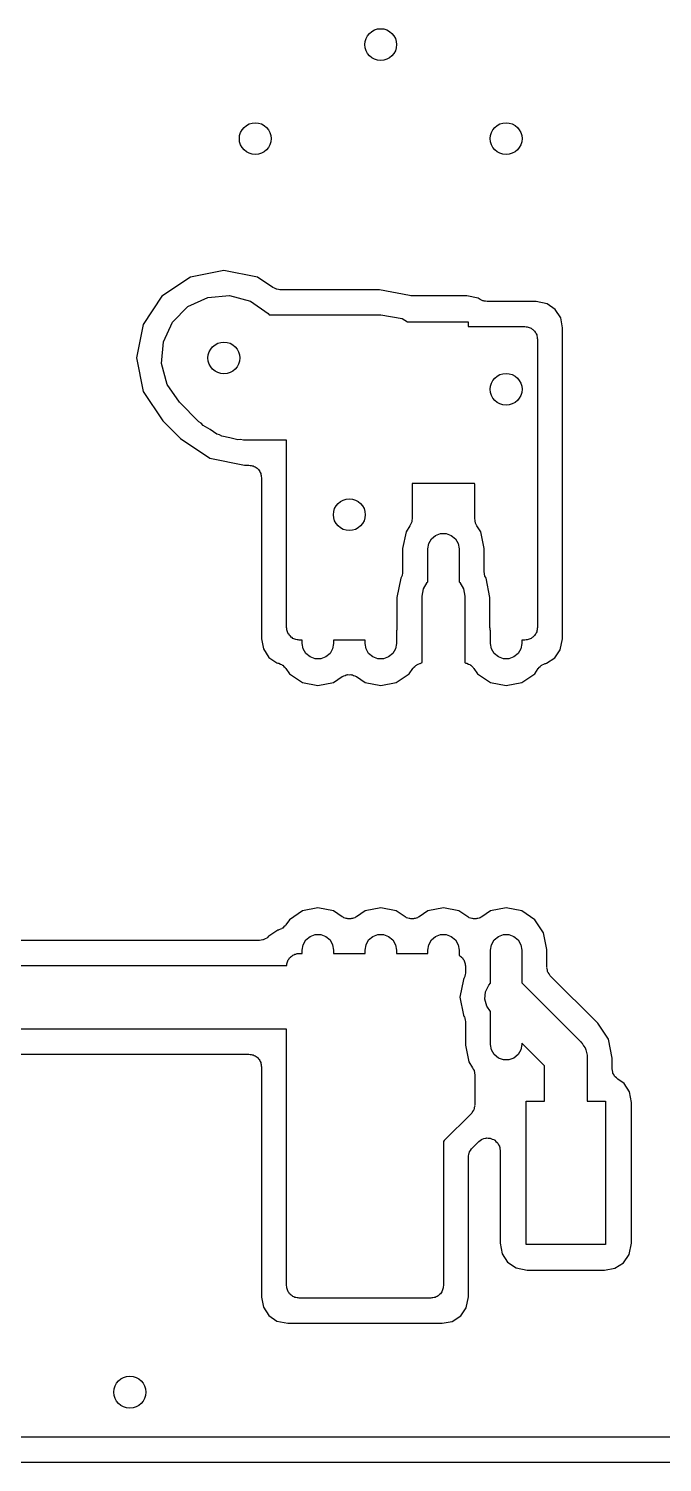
# Model space of a CAD drawing. Extents: x 85 to 210, y -138 to -65.
# Drawn here: x 138.44 to 143.5, y -90.31 to -78.87 of the extents above; entities that cross this region are included whole.
import ezdxf

# ---------------------------------------------------------------- set-up
doc = ezdxf.new("R2010")
doc.units = 0
doc.header["$MEASUREMENT"] = 0
doc.layers.add('BLACK', color=7, linetype='CONTINUOUS')

msp = doc.modelspace()

# ---------------------------------------------------------------- linework, layer by layer
at = {"layer": 'Black'}
for p, q in [((139.733, -80.8551), (139.506, -81.0064)), ((140, -80.802), (139.733, -80.8551)), ((140.267, -80.8551), (140, -80.802)), ((140.391, -80.9381), (140.267, -80.8551)), ((140.402, -80.943), (140.391, -80.9381)), ((140.413, -80.949), (140.402, -80.943)), ((140.418, -80.9499), (140.413, -80.949)), ((140.423, -80.9521), (140.418, -80.9499)), ((140.435, -80.9529), (140.423, -80.9521)), ((140.447, -80.955), (140.435, -80.9529)), ((141.24, -80.955), (140.447, -80.955)), ((141.48, -81.0027), (141.24, -80.955)), ((139.506, -81.0064), (139.355, -81.2329)), ((139.713, -81.0904), (139.871, -81.017)), ((139.871, -81.017), (140.044, -81.0019)), ((140.044, -81.0019), (140.211, -81.0468)), ((140.211, -81.0468), (140.354, -81.1464)), ((141.49, -81.0029), (141.48, -81.0027)), ((141.499, -81.0046), (141.49, -81.0029)), ((141.938, -81.0046), (141.499, -81.0046)), ((142.028, -81.0227), (141.938, -81.0046)), ((142.042, -81.0326), (142.028, -81.0227)), ((142.054, -81.0377), (142.042, -81.0326)), ((142.064, -81.044), (142.054, -81.0377)), ((142.069, -81.0448), (142.064, -81.044)), ((142.074, -81.0469), (142.069, -81.0448)), ((142.086, -81.0478), (142.074, -81.0469)), ((142.099, -81.05), (142.086, -81.0478)), ((142.49, -81.05), (142.099, -81.05)), ((142.577, -81.0676), (142.49, -81.05)), ((142.642, -81.112), (142.577, -81.0676)), ((139.59, -81.2132), (139.713, -81.0904)), ((140.354, -81.1464), (140.362, -81.155)), ((140.362, -81.155), (141.25, -81.155)), ((141.25, -81.155), (141.421, -81.1852)), ((141.421, -81.1852), (141.465, -81.2105)), ((142.685, -81.1787), (142.642, -81.112)), ((142.7, -81.2593), (142.685, -81.1787)), ((139.355, -81.2329), (139.302, -81.5)), ((139.517, -81.3706), (139.59, -81.2132)), ((141.465, -81.2105), (141.948, -81.2105)), ((141.948, -81.2105), (141.948, -81.25)), ((141.948, -81.25), (142.4, -81.25)), ((142.4, -81.25), (142.409, -81.2515)), ((142.409, -81.2515), (142.417, -81.2515)), ((142.417, -81.2515), (142.426, -81.2545)), ((142.426, -81.2545), (142.434, -81.256)), ((142.434, -81.256), (142.442, -81.2604)), ((142.442, -81.2604), (142.45, -81.2634)), ((142.45, -81.2634), (142.457, -81.269)), ((142.457, -81.269), (142.464, -81.2734)), ((142.464, -81.2734), (142.47, -81.2801)), ((142.47, -81.2801), (142.477, -81.2857)), ((142.477, -81.2857), (142.481, -81.2933)), ((142.481, -81.2933), (142.487, -81.3)), ((142.487, -81.3), (142.49, -81.3082)), ((142.49, -81.3082), (142.494, -81.3158)), ((142.7, -83.74), (142.7, -81.2593)), ((139.502, -81.5436), (139.517, -81.3706)), ((142.494, -81.3158), (142.495, -81.3244)), ((142.495, -81.3244), (142.498, -81.3326)), ((142.498, -81.3326), (142.498, -81.3414)), ((142.498, -81.3414), (142.5, -81.35)), ((142.5, -81.35), (142.5, -83.65)), ((139.302, -81.5), (139.355, -81.7671)), ((139.547, -81.7113), (139.502, -81.5436)), ((139.355, -81.7671), (139.512, -82.0019)), ((139.646, -81.8536), (139.547, -81.7113)), ((139.801, -82.0086), (139.646, -81.8536)), ((139.512, -82.0019), (139.653, -82.143)), ((139.819, -82.0212), (139.801, -82.0086)), ((139.834, -82.038), (139.819, -82.0212)), ((139.89, -82.0707), (139.834, -82.038)), ((139.944, -82.1082), (139.89, -82.0707)), ((139.965, -82.1138), (139.944, -82.1082)), ((139.984, -82.1248), (139.965, -82.1138)), ((139.653, -82.143), (139.888, -82.2999)), ((140.048, -82.1362), (139.984, -82.1248)), ((140.111, -82.1531), (140.048, -82.1362)), ((140.133, -82.1512), (140.111, -82.1531)), ((140.155, -82.155), (140.133, -82.1512)), ((140.5, -82.155), (140.155, -82.155)), ((140.5, -83.65), (140.5, -82.155)), ((139.888, -82.2999), (140.165, -82.355)), ((140.165, -82.355), (140.2, -82.355)), ((140.2, -82.355), (140.209, -82.3565)), ((140.209, -82.3565), (140.217, -82.3565)), ((140.217, -82.3565), (140.226, -82.3595)), ((140.226, -82.3595), (140.234, -82.361)), ((140.234, -82.361), (140.242, -82.3654)), ((140.242, -82.3654), (140.25, -82.3684)), ((140.25, -82.3684), (140.257, -82.374)), ((140.257, -82.374), (140.264, -82.3784)), ((140.264, -82.3784), (140.27, -82.3851)), ((140.27, -82.3851), (140.277, -82.3907)), ((140.277, -82.3907), (140.281, -82.3983)), ((140.281, -82.3983), (140.287, -82.405)), ((140.287, -82.405), (140.29, -82.4132)), ((140.29, -82.4132), (140.294, -82.4208)), ((140.294, -82.4208), (140.295, -82.4294)), ((140.295, -82.4294), (140.298, -82.4376)), ((140.298, -82.4376), (140.298, -82.4464)), ((140.298, -82.4464), (140.3, -82.455)), ((140.3, -82.455), (140.3, -83.7407)), ((141.501, -82.5017), (141.5, -82.5093)), ((141.5, -82.5093), (141.5, -82.7829)), ((141.51, -82.5), (141.501, -82.5017)), ((141.991, -82.5), (141.51, -82.5)), ((141.998, -82.5014), (141.991, -82.5)), ((142, -82.51), (141.998, -82.5014)), ((142, -82.7829), (142, -82.51)), ((141.498, -82.7947), (141.497, -82.8066)), ((141.5, -82.7829), (141.498, -82.7947)), ((142.002, -82.7947), (142, -82.7829)), ((142.003, -82.8066), (142.002, -82.7947)), ((141.452, -82.8857), (141.425, -83.0192)), ((141.483, -82.8384), (141.452, -82.8857)), ((141.488, -82.8274), (141.483, -82.8384)), ((141.494, -82.8171), (141.488, -82.8274)), ((141.495, -82.8117), (141.494, -82.8171)), ((141.497, -82.8066), (141.495, -82.8117)), ((141.688, -82.9148), (141.728, -82.9)), ((141.728, -82.9), (141.772, -82.9)), ((141.772, -82.9), (141.812, -82.9148)), ((142.005, -82.8117), (142.003, -82.8066)), ((142.006, -82.8171), (142.005, -82.8117)), ((142.012, -82.8274), (142.006, -82.8171)), ((142.017, -82.8384), (142.012, -82.8274)), ((142.048, -82.8857), (142.017, -82.8384)), ((142.075, -83.0192), (142.048, -82.8857)), ((141.425, -83.0192), (141.425, -83.2063)), ((141.625, -83.0231), (141.633, -82.9803)), ((141.625, -83.2863), (141.625, -83.0231)), ((141.633, -82.9803), (141.654, -82.9427)), ((141.654, -82.9427), (141.688, -82.9148)), ((141.812, -82.9148), (141.846, -82.9427)), ((141.846, -82.9427), (141.867, -82.9803)), ((141.867, -82.9803), (141.875, -83.0231)), ((141.875, -83.0231), (141.875, -83.2863)), ((142.075, -83.2063), (142.075, -83.0192)), ((141.41, -83.2566), (141.38, -83.4098)), ((141.413, -83.2509), (141.41, -83.2566)), ((141.419, -83.2405), (141.413, -83.2509)), ((141.42, -83.2351), (141.419, -83.2405)), ((141.422, -83.2301), (141.42, -83.2351)), ((141.423, -83.2181), (141.422, -83.2301)), ((141.425, -83.2063), (141.423, -83.2181)), ((142.077, -83.2181), (142.075, -83.2063)), ((142.078, -83.2301), (142.077, -83.2181)), ((142.08, -83.2351), (142.078, -83.2301)), ((142.081, -83.2405), (142.08, -83.2351)), ((142.087, -83.2509), (142.081, -83.2405)), ((142.09, -83.2566), (142.087, -83.2509)), ((142.12, -83.4098), (142.09, -83.2566)), ((141.58, -83.4), (141.59, -83.3419)), ((141.59, -83.3419), (141.62, -83.2907)), ((141.62, -83.2907), (141.625, -83.2863)), ((141.875, -83.2863), (141.88, -83.2907)), ((141.88, -83.2907), (141.91, -83.3419)), ((141.91, -83.3419), (141.92, -83.4)), ((141.38, -83.4098), (141.38, -83.65)), ((141.58, -83.9293), (141.58, -83.4)), ((141.92, -83.4), (141.92, -83.9303)), ((142.12, -83.65), (142.12, -83.4098)), ((140.502, -83.6586), (140.5, -83.65)), ((140.502, -83.6674), (140.502, -83.6586)), ((140.505, -83.6756), (140.502, -83.6674)), ((140.506, -83.6842), (140.505, -83.6756)), ((140.51, -83.6918), (140.506, -83.6842)), ((140.513, -83.7), (140.51, -83.6918)), ((140.519, -83.7067), (140.513, -83.7)), ((140.523, -83.7143), (140.519, -83.7067)), ((140.53, -83.7199), (140.523, -83.7143)), ((141.378, -83.6674), (141.375, -83.6756)), ((141.375, -83.6756), (141.375, -83.6784)), ((141.375, -83.6784), (141.375, -83.7769)), ((141.38, -83.65), (141.378, -83.6586)), ((141.378, -83.6586), (141.378, -83.6674)), ((142.122, -83.6586), (142.12, -83.65)), ((142.122, -83.6674), (142.122, -83.6586)), ((142.125, -83.6756), (142.122, -83.6674)), ((142.125, -83.6784), (142.125, -83.6756)), ((142.125, -83.7769), (142.125, -83.6784)), ((142.477, -83.7143), (142.47, -83.7199)), ((142.481, -83.7067), (142.477, -83.7143)), ((142.487, -83.7), (142.481, -83.7067)), ((142.49, -83.6918), (142.487, -83.7)), ((142.494, -83.6842), (142.49, -83.6918)), ((142.495, -83.6756), (142.494, -83.6842)), ((142.498, -83.6674), (142.495, -83.6756)), ((142.5, -83.65), (142.498, -83.6586)), ((142.498, -83.6586), (142.498, -83.6674)), ((140.3, -83.7407), (140.315, -83.8213)), ((140.315, -83.8213), (140.358, -83.888)), ((140.536, -83.7266), (140.53, -83.7199)), ((140.543, -83.731), (140.536, -83.7266)), ((140.55, -83.7366), (140.543, -83.731)), ((140.558, -83.7396), (140.55, -83.7366)), ((140.566, -83.744), (140.558, -83.7396)), ((140.574, -83.7455), (140.566, -83.744)), ((140.583, -83.7485), (140.574, -83.7455)), ((140.591, -83.7485), (140.583, -83.7485)), ((140.6, -83.75), (140.591, -83.7485)), ((140.625, -83.75), (140.6, -83.75)), ((140.625, -83.7769), (140.625, -83.75)), ((140.633, -83.8197), (140.625, -83.7769)), ((140.654, -83.8573), (140.633, -83.8197)), ((140.867, -83.8197), (140.846, -83.8573)), ((140.875, -83.7769), (140.867, -83.8197)), ((141.125, -83.75), (140.875, -83.75)), ((140.875, -83.75), (140.875, -83.7769)), ((141.125, -83.7769), (141.125, -83.75)), ((141.133, -83.8197), (141.125, -83.7769)), ((141.154, -83.8573), (141.133, -83.8197)), ((141.367, -83.8197), (141.346, -83.8573)), ((141.375, -83.7769), (141.367, -83.8197)), ((142.133, -83.8197), (142.125, -83.7769)), ((142.154, -83.8573), (142.133, -83.8197)), ((142.367, -83.8197), (142.346, -83.8573)), ((142.375, -83.7769), (142.367, -83.8197)), ((142.4, -83.75), (142.375, -83.75)), ((142.375, -83.75), (142.375, -83.7769)), ((142.409, -83.7485), (142.4, -83.75)), ((142.417, -83.7485), (142.409, -83.7485)), ((142.426, -83.7455), (142.417, -83.7485)), ((142.434, -83.744), (142.426, -83.7455)), ((142.442, -83.7396), (142.434, -83.744)), ((142.45, -83.7366), (142.442, -83.7396)), ((142.457, -83.731), (142.45, -83.7366)), ((142.464, -83.7266), (142.457, -83.731)), ((142.47, -83.7199), (142.464, -83.7266)), ((142.638, -83.8919), (142.682, -83.827)), ((142.682, -83.827), (142.7, -83.74)), ((140.358, -83.888), (140.423, -83.9324)), ((140.423, -83.9324), (140.43, -83.9337)), ((140.43, -83.9337), (140.434, -83.9353)), ((140.434, -83.9353), (140.438, -83.9357)), ((140.438, -83.9357), (140.45, -83.9416)), ((140.45, -83.9416), (140.462, -83.9464)), ((140.688, -83.8852), (140.654, -83.8573)), ((140.728, -83.9), (140.688, -83.8852)), ((140.772, -83.9), (140.728, -83.9)), ((140.812, -83.8852), (140.772, -83.9)), ((140.846, -83.8573), (140.812, -83.8852)), ((141.188, -83.8852), (141.154, -83.8573)), ((141.228, -83.9), (141.188, -83.8852)), ((141.272, -83.9), (141.228, -83.9)), ((141.312, -83.8852), (141.272, -83.9)), ((141.346, -83.8573), (141.312, -83.8852)), ((141.538, -83.9472), (141.55, -83.9428)), ((141.55, -83.9428), (141.561, -83.9372)), ((141.561, -83.9372), (141.566, -83.9367)), ((141.566, -83.9367), (141.571, -83.9349)), ((141.571, -83.9348), (141.58, -83.9293)), ((141.571, -83.9349), (141.571, -83.9348)), ((141.92, -83.9303), (141.923, -83.9324)), ((141.923, -83.9324), (141.93, -83.9337)), ((141.93, -83.9337), (141.934, -83.9353)), ((141.934, -83.9353), (141.938, -83.9357)), ((141.938, -83.9357), (141.95, -83.9416)), ((141.95, -83.9416), (141.962, -83.9464)), ((142.188, -83.8852), (142.154, -83.8573)), ((142.228, -83.9), (142.188, -83.8852)), ((142.272, -83.9), (142.228, -83.9)), ((142.312, -83.8852), (142.272, -83.9)), ((142.346, -83.8573), (142.312, -83.8852)), ((142.538, -83.9472), (142.55, -83.9428)), ((142.55, -83.9428), (142.561, -83.9372)), ((142.561, -83.9372), (142.566, -83.9367)), ((142.566, -83.9367), (142.571, -83.9349)), ((142.571, -83.9348), (142.638, -83.8919)), ((142.571, -83.9349), (142.571, -83.9348)), ((140.462, -83.9464), (140.465, -83.9492)), ((140.465, -83.9492), (140.469, -83.9511)), ((140.469, -83.9511), (140.478, -83.9606)), ((140.478, -83.9606), (140.488, -83.9694)), ((140.488, -83.9694), (140.49, -83.9731)), ((140.49, -83.9731), (140.493, -83.9762)), ((140.493, -83.9762), (140.522, -84.0191)), ((140.522, -84.0191), (140.626, -84.0891)), ((140.874, -84.0891), (140.944, -84.0418)), ((140.944, -84.0418), (140.95, -84.0392)), ((140.95, -84.0392), (140.956, -84.0353)), ((140.956, -84.0353), (140.966, -84.0322)), ((140.966, -84.0322), (140.976, -84.0278)), ((140.976, -84.0278), (140.983, -84.0274)), ((140.983, -84.0274), (140.989, -84.0255)), ((140.989, -84.0255), (141, -84.0263)), ((141, -84.0263), (141.011, -84.0255)), ((141.011, -84.0255), (141.017, -84.0274)), ((141.017, -84.0274), (141.024, -84.0278)), ((141.024, -84.0278), (141.034, -84.0322)), ((141.034, -84.0322), (141.044, -84.0353)), ((141.044, -84.0353), (141.05, -84.0392)), ((141.05, -84.0392), (141.056, -84.0418)), ((141.056, -84.0418), (141.126, -84.0891)), ((141.374, -84.0891), (141.478, -84.0191)), ((141.478, -84.0191), (141.506, -83.9776)), ((141.506, -83.9776), (141.51, -83.9741)), ((141.51, -83.9741), (141.512, -83.9698)), ((141.512, -83.9698), (141.521, -83.9616)), ((141.521, -83.9616), (141.53, -83.9526)), ((141.53, -83.9526), (141.535, -83.9504)), ((141.535, -83.9504), (141.538, -83.9472)), ((141.962, -83.9464), (141.965, -83.9492)), ((141.965, -83.9492), (141.969, -83.9511)), ((141.969, -83.9511), (141.978, -83.9606)), ((141.978, -83.9606), (141.988, -83.9694)), ((141.988, -83.9694), (141.99, -83.9731)), ((141.99, -83.9731), (141.993, -83.9762)), ((141.993, -83.9762), (142.022, -84.0191)), ((142.022, -84.0191), (142.126, -84.0891)), ((142.374, -84.0891), (142.478, -84.0191)), ((142.478, -84.0191), (142.506, -83.9776)), ((142.506, -83.9776), (142.51, -83.9741)), ((142.51, -83.9741), (142.512, -83.9698)), ((142.512, -83.9698), (142.521, -83.9616)), ((142.521, -83.9616), (142.53, -83.9526)), ((142.53, -83.9526), (142.535, -83.9504)), ((142.535, -83.9504), (142.538, -83.9472)), ((140.626, -84.0891), (140.75, -84.1137)), ((140.75, -84.1137), (140.874, -84.0891)), ((141.126, -84.0891), (141.25, -84.1137)), ((141.25, -84.1137), (141.374, -84.0891)), ((142.126, -84.0891), (142.25, -84.1137)), ((142.25, -84.1137), (142.374, -84.0891)), ((140.75, -85.8863), (140.626, -85.9109)), ((140.874, -85.9109), (140.75, -85.8863)), ((141.25, -85.8863), (141.126, -85.9109)), ((141.374, -85.9109), (141.25, -85.8863)), ((141.75, -85.8863), (141.626, -85.9109)), ((141.874, -85.9109), (141.75, -85.8863)), ((142.25, -85.8863), (142.126, -85.9109)), ((142.374, -85.9109), (142.25, -85.8863)), ((140.522, -85.9809), (140.494, -86.0224)), ((140.626, -85.9109), (140.522, -85.9809)), ((140.944, -85.9582), (140.874, -85.9109)), ((140.95, -85.9608), (140.944, -85.9582)), ((140.956, -85.9647), (140.95, -85.9608)), ((140.966, -85.9678), (140.956, -85.9647)), ((140.976, -85.9722), (140.966, -85.9678)), ((140.983, -85.9726), (140.976, -85.9722)), ((140.989, -85.9745), (140.983, -85.9726)), ((141, -85.9737), (140.989, -85.9745)), ((141.011, -85.9745), (141, -85.9737)), ((141.017, -85.9726), (141.011, -85.9745)), ((141.024, -85.9722), (141.017, -85.9726)), ((141.034, -85.9678), (141.024, -85.9722)), ((141.044, -85.9647), (141.034, -85.9678)), ((141.05, -85.9608), (141.044, -85.9647)), ((141.056, -85.9582), (141.05, -85.9608)), ((141.126, -85.9109), (141.056, -85.9582)), ((141.444, -85.9582), (141.374, -85.9109)), ((141.45, -85.9608), (141.444, -85.9582)), ((141.456, -85.9647), (141.45, -85.9608)), ((141.466, -85.9678), (141.456, -85.9647)), ((141.476, -85.9722), (141.466, -85.9678)), ((141.483, -85.9726), (141.476, -85.9722)), ((141.489, -85.9745), (141.483, -85.9726)), ((141.5, -85.9737), (141.489, -85.9745)), ((141.511, -85.9745), (141.5, -85.9737)), ((141.517, -85.9726), (141.511, -85.9745)), ((141.524, -85.9722), (141.517, -85.9726)), ((141.534, -85.9678), (141.524, -85.9722)), ((141.544, -85.9647), (141.534, -85.9678)), ((141.55, -85.9608), (141.544, -85.9647)), ((141.556, -85.9582), (141.55, -85.9608)), ((141.626, -85.9109), (141.556, -85.9582)), ((141.944, -85.9582), (141.874, -85.9109)), ((141.95, -85.9608), (141.944, -85.9582)), ((141.956, -85.9647), (141.95, -85.9608)), ((141.966, -85.9678), (141.956, -85.9647)), ((141.976, -85.9722), (141.966, -85.9678)), ((141.983, -85.9726), (141.976, -85.9722)), ((141.989, -85.9745), (141.983, -85.9726)), ((142, -85.9737), (141.989, -85.9745)), ((142.011, -85.9745), (142, -85.9737)), ((142.017, -85.9726), (142.011, -85.9745)), ((142.024, -85.9722), (142.017, -85.9726)), ((142.034, -85.9678), (142.024, -85.9722)), ((142.044, -85.9647), (142.034, -85.9678)), ((142.05, -85.9608), (142.044, -85.9647)), ((142.056, -85.9582), (142.05, -85.9608)), ((142.126, -85.9109), (142.056, -85.9582)), ((142.478, -85.9809), (142.374, -85.9109)), ((142.548, -86.0857), (142.478, -85.9809)), ((140.356, -86.1122), (140.348, -86.1226)), ((140.357, -86.111), (140.356, -86.1122)), ((140.429, -86.0652), (140.357, -86.111)), ((140.434, -86.0633), (140.429, -86.0651)), ((140.429, -86.0651), (140.429, -86.0652)), ((140.439, -86.0628), (140.434, -86.0633)), ((140.45, -86.0572), (140.439, -86.0628)), ((140.462, -86.0528), (140.45, -86.0572)), ((140.465, -86.0496), (140.462, -86.0528)), ((140.47, -86.0474), (140.465, -86.0496)), ((140.479, -86.0384), (140.47, -86.0474)), ((140.488, -86.0302), (140.479, -86.0384)), ((140.49, -86.0259), (140.488, -86.0302)), ((140.494, -86.0224), (140.49, -86.0259)), ((140.654, -86.1427), (140.688, -86.1148)), ((140.688, -86.1148), (140.728, -86.1)), ((140.728, -86.1), (140.772, -86.1)), ((140.772, -86.1), (140.812, -86.1148)), ((140.812, -86.1148), (140.846, -86.1427)), ((141.154, -86.1427), (141.188, -86.1148)), ((141.188, -86.1148), (141.228, -86.1)), ((141.228, -86.1), (141.272, -86.1)), ((141.272, -86.1), (141.312, -86.1148)), ((141.312, -86.1148), (141.346, -86.1427)), ((141.654, -86.1427), (141.688, -86.1148)), ((141.688, -86.1148), (141.728, -86.1)), ((141.728, -86.1), (141.772, -86.1)), ((141.772, -86.1), (141.812, -86.1148)), ((141.812, -86.1148), (141.846, -86.1427)), ((142.154, -86.1427), (142.188, -86.1148)), ((142.188, -86.1148), (142.228, -86.1)), ((142.228, -86.1), (142.272, -86.1)), ((142.272, -86.1), (142.312, -86.1148)), ((142.312, -86.1148), (142.346, -86.1427)), ((142.575, -86.2192), (142.548, -86.0857)), ((140.283, -86.146), (135.66, -86.146)), ((140.297, -86.1436), (140.283, -86.146)), ((140.31, -86.1423), (140.297, -86.1436)), ((140.314, -86.1406), (140.31, -86.1423)), ((140.317, -86.14), (140.314, -86.1406)), ((140.329, -86.1332), (140.317, -86.14)), ((140.342, -86.1273), (140.329, -86.1332)), ((140.344, -86.1245), (140.342, -86.1273)), ((140.348, -86.1226), (140.344, -86.1245)), ((140.625, -86.2231), (140.633, -86.1803)), ((140.625, -86.25), (140.625, -86.2231)), ((140.633, -86.1803), (140.654, -86.1427)), ((140.846, -86.1427), (140.867, -86.1803)), ((140.867, -86.1803), (140.875, -86.2231)), ((140.875, -86.2231), (140.875, -86.25)), ((141.125, -86.2231), (141.133, -86.1803)), ((141.125, -86.25), (141.125, -86.2231)), ((141.133, -86.1803), (141.154, -86.1427)), ((141.346, -86.1427), (141.367, -86.1803)), ((141.367, -86.1803), (141.375, -86.2231)), ((141.375, -86.2231), (141.375, -86.25)), ((141.625, -86.2231), (141.633, -86.1803)), ((141.625, -86.25), (141.625, -86.2231)), ((141.633, -86.1803), (141.654, -86.1427)), ((141.846, -86.1427), (141.867, -86.1803)), ((141.867, -86.1803), (141.875, -86.2231)), ((141.875, -86.2231), (141.875, -86.2634)), ((142.125, -86.2231), (142.133, -86.1803)), ((142.125, -86.4882), (142.125, -86.2231)), ((142.133, -86.1803), (142.154, -86.1427)), ((142.346, -86.1427), (142.367, -86.1803)), ((142.367, -86.1803), (142.375, -86.2231)), ((142.375, -86.2231), (142.375, -86.4846)), ((142.575, -86.3603), (142.575, -86.2192)), ((140.501, -86.346), (140.502, -86.3414)), ((140.502, -86.3326), (140.505, -86.3244)), ((140.502, -86.3414), (140.502, -86.3326)), ((140.505, -86.3244), (140.506, -86.3158)), ((140.506, -86.3158), (140.51, -86.3082)), ((140.51, -86.3082), (140.513, -86.3)), ((140.513, -86.3), (140.519, -86.2933)), ((140.519, -86.2933), (140.523, -86.2857)), ((140.523, -86.2857), (140.53, -86.2801)), ((140.53, -86.2801), (140.536, -86.2734)), ((140.536, -86.2734), (140.543, -86.269)), ((140.543, -86.269), (140.55, -86.2634)), ((140.55, -86.2634), (140.558, -86.2604)), ((140.558, -86.2604), (140.566, -86.256)), ((140.566, -86.256), (140.574, -86.2545)), ((140.574, -86.2545), (140.583, -86.2515)), ((140.583, -86.2515), (140.591, -86.2515)), ((140.591, -86.2515), (140.6, -86.25)), ((140.6, -86.25), (140.625, -86.25)), ((140.875, -86.25), (141.125, -86.25)), ((141.375, -86.25), (141.625, -86.25)), ((141.875, -86.2634), (141.882, -86.269)), ((141.882, -86.269), (141.889, -86.2734)), ((141.889, -86.2734), (141.895, -86.2801)), ((141.895, -86.2801), (141.902, -86.2857)), ((141.902, -86.2857), (141.906, -86.2933)), ((141.906, -86.2933), (141.912, -86.3)), ((141.912, -86.3), (141.915, -86.3082)), ((141.915, -86.3082), (141.919, -86.3158)), ((141.919, -86.3158), (141.92, -86.3244)), ((141.92, -86.3244), (141.923, -86.3326)), ((141.923, -86.3326), (141.923, -86.3414)), ((141.923, -86.3414), (141.925, -86.35)), ((135.65, -86.346), (140.501, -86.346)), ((141.91, -86.4566), (141.882, -86.6)), ((141.913, -86.4509), (141.91, -86.4566)), ((141.919, -86.4405), (141.913, -86.4509)), ((141.92, -86.4351), (141.919, -86.4405)), ((141.922, -86.4301), (141.92, -86.4351)), ((141.923, -86.4181), (141.922, -86.4301)), ((141.925, -86.4063), (141.923, -86.4181)), ((141.925, -86.35), (141.925, -86.4063)), ((142.576, -86.3647), (142.575, -86.3603)), ((142.575, -86.369), (142.576, -86.3647)), ((142.579, -86.3817), (142.575, -86.369)), ((142.581, -86.3945), (142.579, -86.3817)), ((142.583, -86.3983), (142.581, -86.3945)), ((142.584, -86.4026), (142.583, -86.3983)), ((142.592, -86.4133), (142.584, -86.4026)), ((142.598, -86.4246), (142.592, -86.4133)), ((142.602, -86.4274), (142.598, -86.4246)), ((142.604, -86.431), (142.602, -86.4274)), ((142.981, -86.8074), (142.604, -86.431)), ((142.081, -86.6148), (142.086, -86.556)), ((142.086, -86.556), (142.111, -86.5025)), ((142.111, -86.5025), (142.125, -86.4882)), ((142.375, -86.4846), (142.846, -86.9558)), ((141.882, -86.6), (141.91, -86.7434)), ((142.096, -86.6718), (142.081, -86.6148)), ((142.125, -86.7134), (142.096, -86.6718)), ((141.91, -86.7434), (141.913, -86.7491)), ((141.913, -86.7491), (141.919, -86.7595)), ((141.919, -86.7595), (141.92, -86.7649)), ((141.92, -86.7649), (141.922, -86.7699)), ((141.922, -86.7699), (141.923, -86.7819)), ((141.923, -86.7819), (141.925, -86.7937)), ((141.925, -86.7937), (141.925, -86.9808)), ((142.125, -86.9769), (142.125, -86.7134)), ((140.5, -86.854), (135.755, -86.854)), ((140.5, -88.9), (140.5, -86.854)), ((143.066, -86.9352), (142.981, -86.8074)), ((141.925, -86.9808), (141.952, -87.1143)), ((142.133, -87.0197), (142.125, -86.9769)), ((142.154, -87.0573), (142.133, -87.0197)), ((142.367, -87.0197), (142.346, -87.0573)), ((142.375, -86.9769), (142.367, -87.0197)), ((142.556, -87.1464), (142.375, -86.9654)), ((142.375, -86.9654), (142.375, -86.9769)), ((142.846, -86.9558), (142.85, -86.9619)), ((142.85, -86.9619), (142.856, -86.9667)), ((142.856, -86.9667), (142.867, -86.986)), ((142.867, -86.986), (142.88, -87.0042)), ((142.88, -87.0042), (142.882, -87.0114)), ((142.882, -87.0114), (142.886, -87.0179)), ((142.886, -87.0179), (142.89, -87.0397)), ((143.096, -87.0858), (143.066, -86.9352)), ((135.879, -87.054), (140.2, -87.054)), ((140.2, -87.054), (140.209, -87.0555)), ((140.209, -87.0555), (140.217, -87.0555)), ((140.217, -87.0555), (140.226, -87.0585)), ((140.226, -87.0585), (140.234, -87.06)), ((140.234, -87.06), (140.242, -87.0644)), ((140.242, -87.0644), (140.25, -87.0674)), ((140.25, -87.0674), (140.257, -87.073)), ((140.257, -87.073), (140.264, -87.0774)), ((140.264, -87.0774), (140.27, -87.0841)), ((140.27, -87.0841), (140.277, -87.0897)), ((140.277, -87.0897), (140.281, -87.0973)), ((140.281, -87.0973), (140.287, -87.104)), ((140.287, -87.104), (140.29, -87.1122)), ((140.29, -87.1122), (140.294, -87.1198)), ((140.294, -87.1198), (140.295, -87.1284)), ((140.295, -87.1284), (140.298, -87.1366)), ((140.298, -87.1366), (140.298, -87.1454)), ((140.298, -87.1454), (140.3, -87.154)), ((141.952, -87.1143), (141.983, -87.1616)), ((142.188, -87.0852), (142.154, -87.0573)), ((142.228, -87.1), (142.188, -87.0852)), ((142.272, -87.1), (142.228, -87.1)), ((142.312, -87.0852), (142.272, -87.1)), ((142.346, -87.0573), (142.312, -87.0852)), ((142.89, -87.0397), (142.895, -87.0612)), ((142.895, -87.0612), (142.895, -87.0686)), ((142.895, -87.0686), (142.896, -87.076)), ((142.896, -87.076), (142.896, -87.4285)), ((143.096, -87.1696), (143.096, -87.0858)), ((140.3, -87.154), (140.3, -88.9907)), ((141.983, -87.1616), (141.988, -87.1726)), ((141.988, -87.1726), (141.994, -87.1829)), ((141.994, -87.1829), (141.995, -87.1883)), ((141.995, -87.1883), (141.997, -87.1934)), ((141.997, -87.1934), (141.998, -87.2053)), ((141.998, -87.2053), (142, -87.2171)), ((142, -87.2171), (142, -87.4586)), ((142.556, -87.4285), (142.556, -87.1464)), ((143.098, -87.183), (143.096, -87.1696)), ((143.1, -87.1966), (143.098, -87.183)), ((143.101, -87.2), (143.1, -87.1966)), ((143.102, -87.2038), (143.101, -87.2)), ((143.109, -87.2156), (143.102, -87.2038)), ((143.115, -87.2279), (143.109, -87.2156)), ((143.117, -87.2306), (143.115, -87.2279)), ((143.119, -87.2339), (143.117, -87.2306)), ((143.13, -87.2426), (143.119, -87.2339)), ((143.14, -87.2522), (143.13, -87.2426)), ((143.19, -87.2864), (143.14, -87.2522)), ((143.234, -87.355), (143.19, -87.2864)), ((143.249, -87.4378), (143.234, -87.355)), ((141.996, -87.4799), (141.994, -87.4928)), ((142, -87.4673), (141.996, -87.4799)), ((142, -87.4586), (141.999, -87.4629)), ((141.999, -87.4629), (142, -87.4673)), ((142.409, -88.5715), (142.409, -87.4285)), ((142.409, -87.4285), (142.556, -87.4285)), ((142.896, -87.4285), (143.043, -87.4285)), ((143.043, -87.4285), (143.043, -88.5715)), ((143.249, -88.5615), (143.249, -87.4378)), ((141.971, -87.5293), (141.757, -87.7429)), ((141.973, -87.5257), (141.971, -87.5293)), ((141.977, -87.5229), (141.973, -87.5257)), ((141.983, -87.5115), (141.977, -87.5229)), ((141.991, -87.5008), (141.983, -87.5115)), ((141.992, -87.4966), (141.991, -87.5008)), ((141.994, -87.4928), (141.992, -87.4966)), ((141.752, -87.7511), (141.75, -87.7597)), ((141.75, -87.7597), (141.75, -88.9)), ((141.757, -87.7429), (141.752, -87.7511)), ((141.958, -87.8363), (141.959, -87.832)), ((141.959, -87.832), (141.967, -87.8213)), ((141.967, -87.8213), (141.973, -87.81)), ((141.973, -87.81), (141.977, -87.8072)), ((141.977, -87.8072), (141.979, -87.8036)), ((141.979, -87.8036), (142.032, -87.7509)), ((142.032, -87.7509), (142.043, -87.7434)), ((142.043, -87.7434), (142.053, -87.735)), ((142.053, -87.735), (142.057, -87.7335)), ((142.057, -87.7335), (142.06, -87.731)), ((142.06, -87.731), (142.073, -87.7276)), ((142.073, -87.7276), (142.085, -87.7232)), ((142.085, -87.7232), (142.09, -87.7232)), ((142.09, -87.7232), (142.094, -87.722)), ((142.094, -87.722), (142.107, -87.7232)), ((142.107, -87.7232), (142.12, -87.7232)), ((142.12, -87.7232), (142.124, -87.7247)), ((142.124, -87.7247), (142.129, -87.725)), ((142.129, -87.725), (142.14, -87.7306)), ((142.14, -87.7306), (142.153, -87.735)), ((142.153, -87.735), (142.156, -87.7379)), ((142.156, -87.7379), (142.16, -87.7397)), ((142.16, -87.7397), (142.169, -87.749)), ((142.169, -87.749), (142.179, -87.7574)), ((142.179, -87.7574), (142.181, -87.7612)), ((142.181, -87.7612), (142.185, -87.7643)), ((142.185, -87.7643), (142.19, -87.7761)), ((142.19, -87.7761), (142.197, -87.7874)), ((142.197, -87.7874), (142.197, -87.7918)), ((142.197, -87.7918), (142.199, -87.7958)), ((142.199, -87.7958), (142.2, -87.8088)), ((142.2, -87.8088), (142.203, -87.8216)), ((142.203, -87.8216), (142.203, -88.5622)), ((141.95, -87.8655), (141.954, -87.8529)), ((141.951, -87.8699), (141.95, -87.8655)), ((141.95, -87.8743), (141.951, -87.8699)), ((141.95, -88.99), (141.95, -87.8743)), ((141.954, -87.8529), (141.956, -87.8401)), ((141.956, -87.8401), (141.958, -87.8363)), ((142.203, -88.5622), (142.218, -88.645)), ((143.043, -88.5715), (142.409, -88.5715)), ((143.231, -88.6508), (143.249, -88.5615)), ((142.218, -88.645), (142.262, -88.7136)), ((142.262, -88.7136), (142.329, -88.7593)), ((143.117, -88.7618), (143.186, -88.7176)), ((143.186, -88.7176), (143.231, -88.6508)), ((142.329, -88.7593), (142.419, -88.7774)), ((142.419, -88.7774), (143.034, -88.7774)), ((143.034, -88.7774), (143.117, -88.7618)), ((140.502, -88.9086), (140.5, -88.9)), ((140.502, -88.9174), (140.502, -88.9086)), ((140.505, -88.9256), (140.502, -88.9174)), ((140.506, -88.9342), (140.505, -88.9256)), ((140.51, -88.9418), (140.506, -88.9342)), ((140.513, -88.95), (140.51, -88.9418)), ((140.519, -88.9567), (140.513, -88.95)), ((140.523, -88.9643), (140.519, -88.9567)), ((140.53, -88.9699), (140.523, -88.9643)), ((140.536, -88.9766), (140.53, -88.9699)), ((141.72, -88.9699), (141.714, -88.9766)), ((141.727, -88.9643), (141.72, -88.9699)), ((141.731, -88.9567), (141.727, -88.9643)), ((141.737, -88.95), (141.731, -88.9567)), ((141.74, -88.9418), (141.737, -88.95)), ((141.744, -88.9342), (141.74, -88.9418)), ((141.745, -88.9256), (141.744, -88.9342)), ((141.748, -88.9174), (141.745, -88.9256)), ((141.75, -88.9), (141.748, -88.9086)), ((141.748, -88.9086), (141.748, -88.9174)), ((140.3, -88.9907), (140.315, -89.0713)), ((140.315, -89.0713), (140.358, -89.138)), ((140.543, -88.981), (140.536, -88.9766)), ((140.55, -88.9866), (140.543, -88.981)), ((140.558, -88.9896), (140.55, -88.9866)), ((140.566, -88.994), (140.558, -88.9896)), ((140.574, -88.9955), (140.566, -88.994)), ((140.583, -88.9985), (140.574, -88.9955)), ((140.591, -88.9985), (140.583, -88.9985)), ((140.6, -89), (140.591, -88.9985)), ((141.65, -89), (140.6, -89)), ((141.659, -88.9985), (141.65, -89)), ((141.667, -88.9985), (141.659, -88.9985)), ((141.676, -88.9955), (141.667, -88.9985)), ((141.684, -88.994), (141.676, -88.9955)), ((141.692, -88.9896), (141.684, -88.994)), ((141.7, -88.9866), (141.692, -88.9896)), ((141.707, -88.981), (141.7, -88.9866)), ((141.714, -88.9766), (141.707, -88.981)), ((141.888, -89.1419), (141.932, -89.077)), ((141.932, -89.077), (141.95, -88.99)), ((140.358, -89.138), (140.423, -89.1824)), ((140.423, -89.1824), (140.51, -89.2)), ((140.51, -89.2), (141.741, -89.2)), ((141.741, -89.2), (141.821, -89.1848)), ((141.821, -89.1848), (141.888, -89.1419)), ((150.543, -90.1095), (136.774, -90.1095)), ((136.649, -90.3095), (150.553, -90.3095))]:
    msp.add_line(p, q, dxfattribs=at)
for centre in [(141.25, -79), (140.25, -79.75), (142.25, -79.75), (140, -81.5), (142.25, -81.75), (141, -82.75), (139.25, -89.75)]:
    msp.add_circle(centre, 0.127, dxfattribs=at)

doc.saveas('drawing.dxf')
